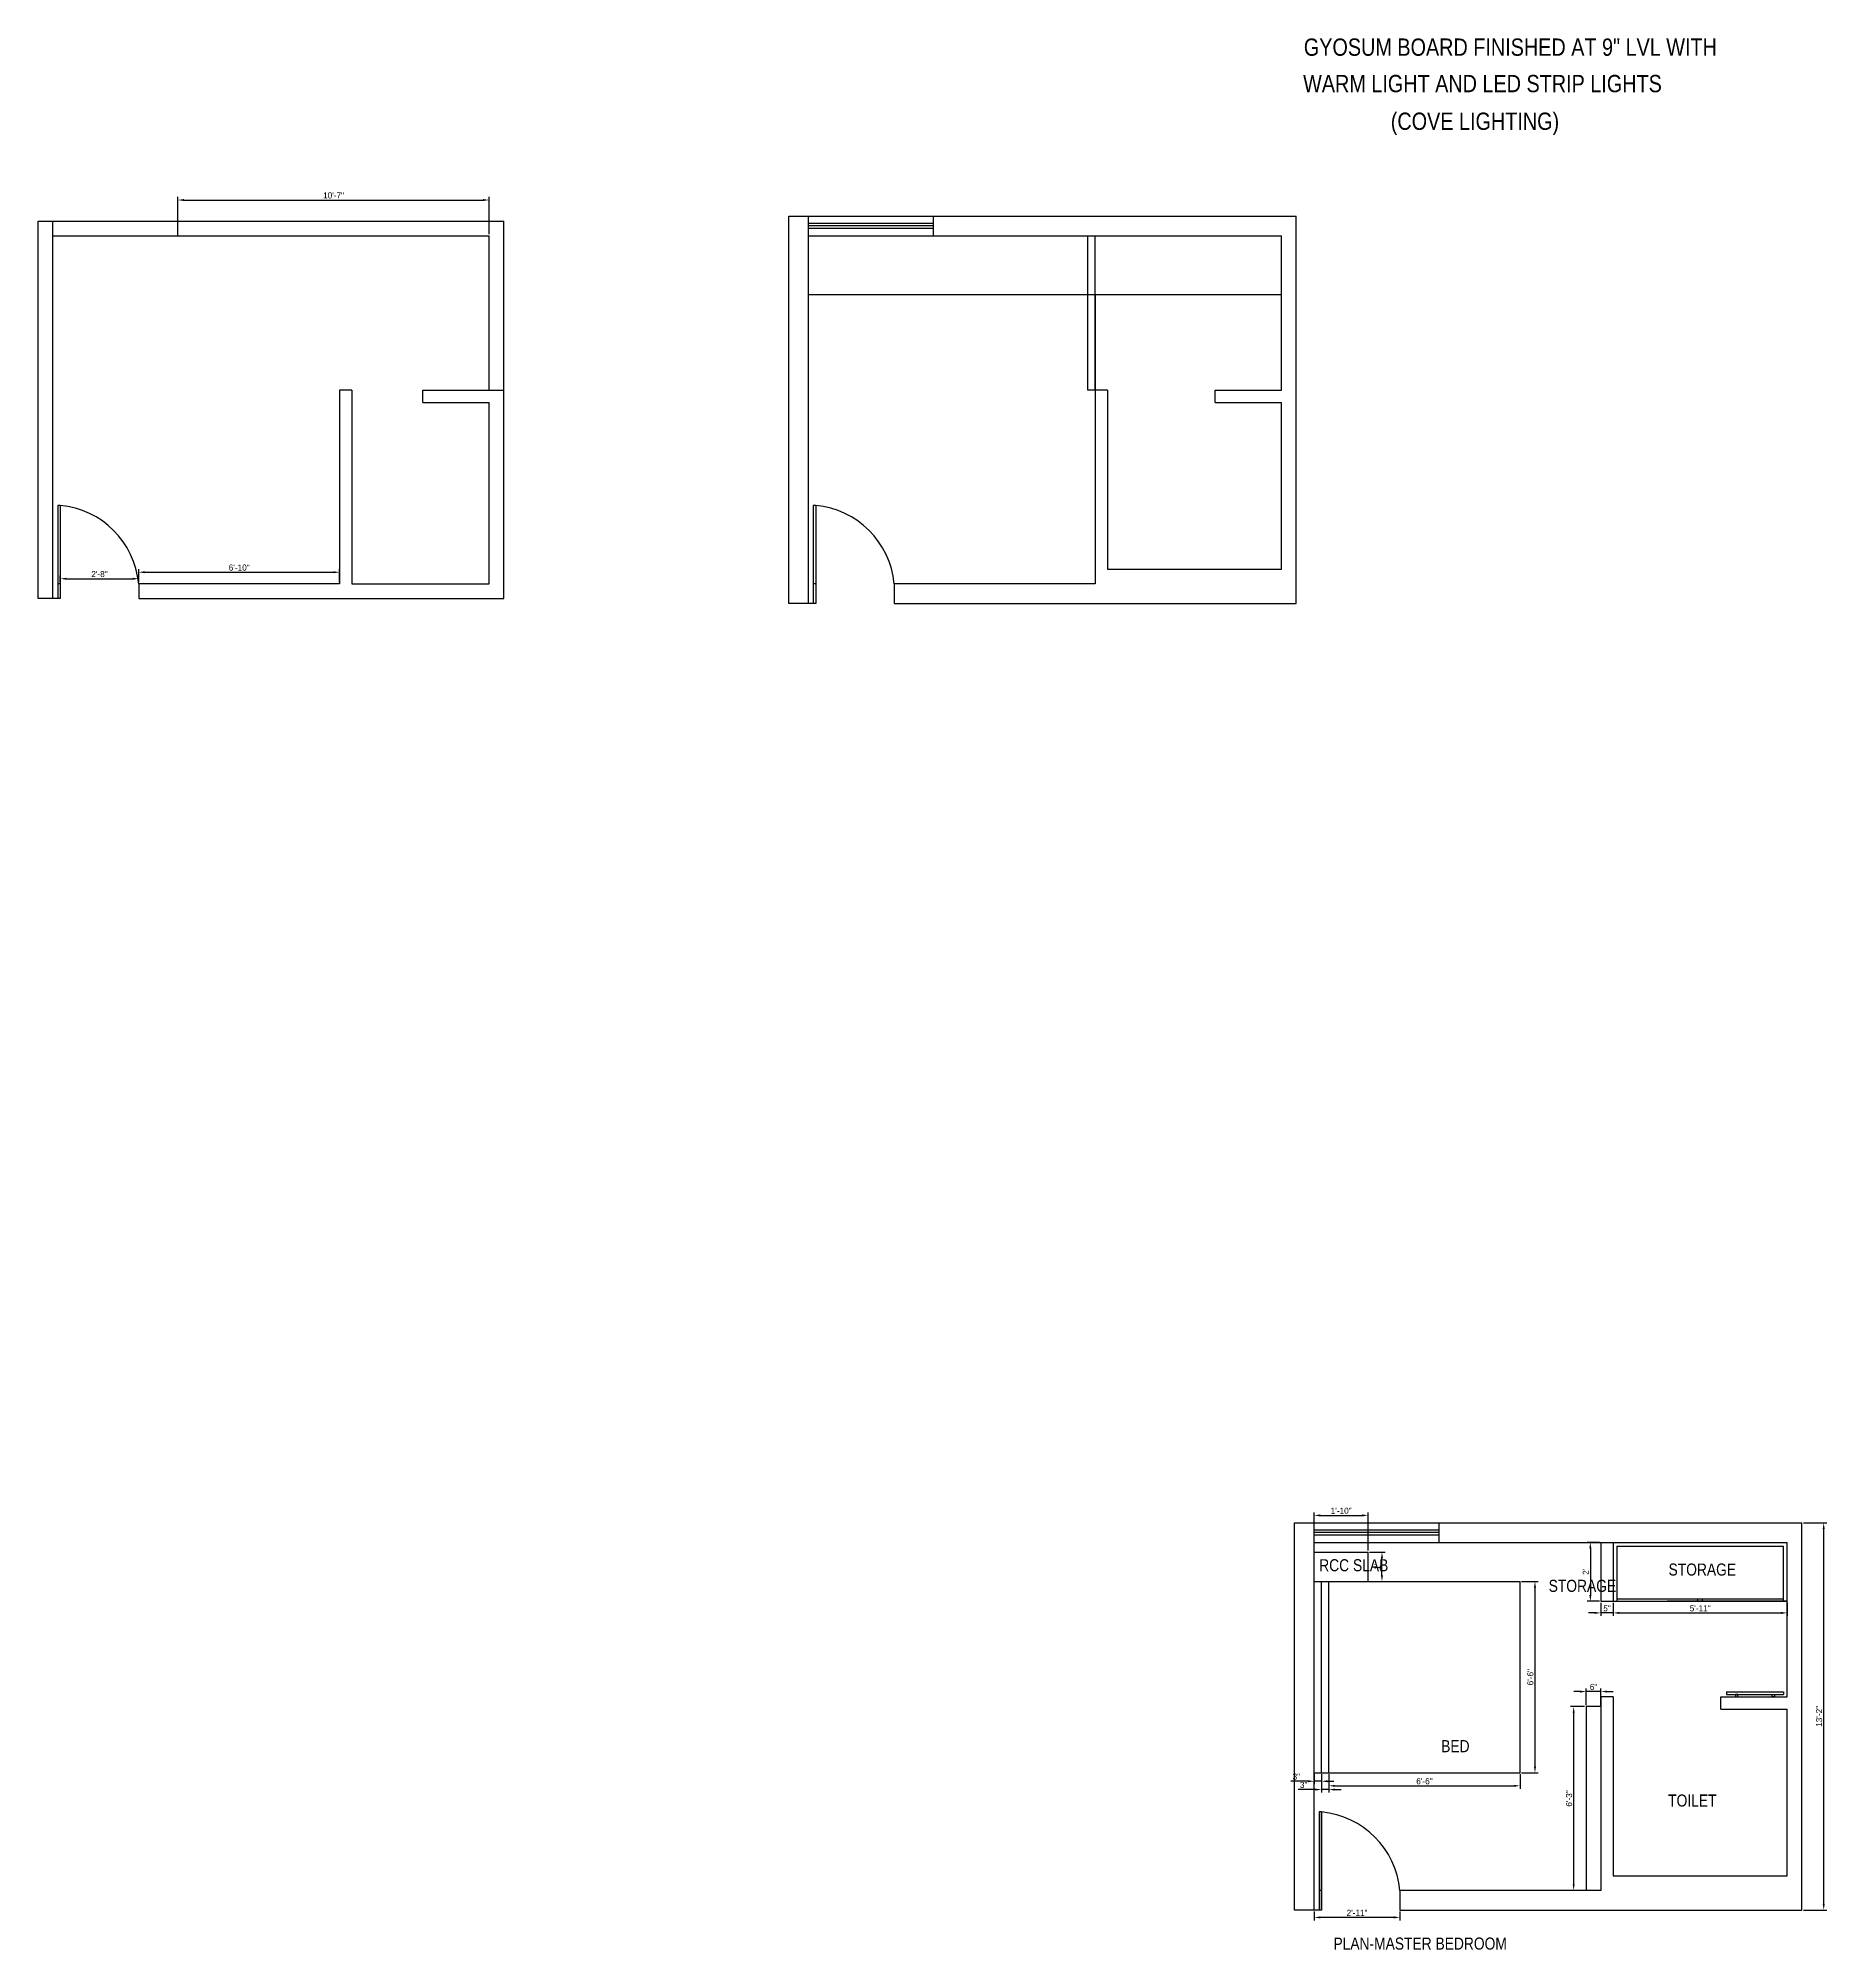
# Model space of a CAD drawing. Header units: millimetres. Extents: x 543 to 4497, y -1075 to 1315.
# Drawn here: x 1325 to 2054, y -23 to 757 of the extents above; entities that cross this region are included whole.
import ezdxf

# ---------------------------------------------------------------- set-up
doc = ezdxf.new("R2010")
doc.units = ezdxf.units.MM
doc.layers.add('TXT', color=7, linetype='Continuous', lineweight=25)
doc.styles.add('stylus BT', font='swissc.ttf')
doc.dimstyles.new('ISO-25', dxfattribs={"dimtxt": 2.5, "dimasz": 2.5, "dimexe": 1.25, "dimexo": 0.625, "dimtad": 1, "dimlunit": 4, "dimtxsty": 'Standard', "dimcen": 2.5, "dimadec": 0, "dimazin": 0, "dimtfac": 1, "dimtmove": 0, "dimatfit": 3, "dimfxl": 1, "dimarcsym": 0})

# ---------------------------------------------------------------- blocks, each defined once
blk = doc.blocks.new('*D0')
at = {"color": 0, "lineweight": -2}
for p, q in [((1381.54, 676.7), (1381.54, 691.9)), ((1384.04, 690.65), (1506.04, 690.65)), ((1508.54, 676.7), (1508.54, 691.9))]:
    blk.add_line(p, q, dxfattribs=at)
at = {"color": 0}
for points in [[(1384.04, 691.06), (1384.04, 690.23), (1381.54, 690.65)], [(1506.04, 691.06), (1506.04, 690.23), (1508.54, 690.65)]]:
    blk.add_solid(points, dxfattribs=at)
at = {"layer": 'Defpoints', "color": 0}
for p in [(1508.54, 690.65), (1381.54, 676.07), (1508.54, 676.07)]:
    blk.add_point(p, dxfattribs=at)
at = {"color": 0, "insert": (1445.04, 692.52), "char_height": 2.5, "attachment_point": 5}
blk.add_mtext('10\'-7"', dxfattribs=at)
blk = doc.blocks.new('*D1')
at = {"color": 0, "lineweight": -2}
for p, q in [((1333.54, 534.7), (1333.54, 537.39)), ((1336.04, 536.14), (1363.04, 536.14)), ((1365.54, 534.7), (1365.54, 537.39))]:
    blk.add_line(p, q, dxfattribs=at)
at = {"color": 0}
for points in [[(1336.04, 536.56), (1336.04, 535.72), (1333.54, 536.14)], [(1363.04, 536.56), (1363.04, 535.72), (1365.54, 536.14)]]:
    blk.add_solid(points, dxfattribs=at)
at = {"layer": 'Defpoints', "color": 0}
for p in [(1333.54, 534.07), (1365.54, 536.14), (1365.54, 534.07)]:
    blk.add_point(p, dxfattribs=at)
at = {"color": 0, "insert": (1349.54, 538.02), "char_height": 2.5, "attachment_point": 5}
blk.add_mtext('2\'-8"', dxfattribs=at)
blk = doc.blocks.new('*D2')
at = {"color": 0, "lineweight": -2}
for p, q in [((1365.54, 534.7), (1365.54, 540.04)), ((1368.04, 538.79), (1445.04, 538.79)), ((1447.54, 534.7), (1447.54, 540.04))]:
    blk.add_line(p, q, dxfattribs=at)
at = {"color": 0}
for points in [[(1368.04, 539.21), (1368.04, 538.38), (1365.54, 538.79)], [(1445.04, 539.21), (1445.04, 538.38), (1447.54, 538.79)]]:
    blk.add_solid(points, dxfattribs=at)
at = {"layer": 'Defpoints', "color": 0}
for p in [(1447.54, 538.79), (1365.54, 534.07), (1447.54, 534.07)]:
    blk.add_point(p, dxfattribs=at)
at = {"color": 0, "insert": (1406.54, 540.67), "char_height": 2.5, "attachment_point": 5}
blk.add_mtext('6\'-10"', dxfattribs=at)
blk = doc.blocks.new('*D5')
at = {"color": 0, "lineweight": -2}
for p, q in [((1929.83, 126.96), (1936.56, 126.96)), ((1935.31, 124.46), (1935.31, 51.46)), ((1929.83, 48.96), (1936.56, 48.96))]:
    blk.add_line(p, q, dxfattribs=at)
at = {"color": 0}
for points in [[(1934.89, 124.46), (1935.72, 124.46), (1935.31, 126.96)], [(1934.89, 51.46), (1935.72, 51.46), (1935.31, 48.96)]]:
    blk.add_solid(points, dxfattribs=at)
at = {"layer": 'Defpoints', "color": 0}
for p in [(1929.21, 126.96), (1929.21, 48.96), (1935.31, 48.96)]:
    blk.add_point(p, dxfattribs=at)
at = {"color": 0, "insert": (1933.43, 87.96), "char_height": 2.5, "attachment_point": 5, "rotation": 90}
blk.add_mtext('6\'-6"', dxfattribs=at)
blk = doc.blocks.new('*D6')
at = {"color": 0, "lineweight": -2}
for p, q in [((1851.21, 48.33), (1851.21, 42.38)), ((1929.21, 48.33), (1929.21, 42.38)), ((1853.71, 43.63), (1926.71, 43.63))]:
    blk.add_line(p, q, dxfattribs=at)
at = {"color": 0}
for points in [[(1853.71, 44.04), (1853.71, 43.21), (1851.21, 43.63)], [(1926.71, 44.04), (1926.71, 43.21), (1929.21, 43.63)]]:
    blk.add_solid(points, dxfattribs=at)
at = {"layer": 'Defpoints', "color": 0}
for p in [(1851.21, 48.96), (1929.21, 48.96), (1929.21, 43.63)]:
    blk.add_point(p, dxfattribs=at)
at = {"color": 0, "insert": (1890.21, 45.5), "char_height": 2.5, "attachment_point": 5}
blk.add_mtext('6\'-6"', dxfattribs=at)
blk = doc.blocks.new('*D7')
at = {"color": 0, "lineweight": -2}
for p, q in [((1848.21, 48.33), (1848.21, 40.85)), ((1851.21, 48.33), (1851.21, 40.85)), ((1845.71, 42.1), (1838.62, 42.1)), ((1851.21, 42.1), (1848.21, 42.1)), ((1853.71, 42.1), (1856.21, 42.1))]:
    blk.add_line(p, q, dxfattribs=at)
at = {"color": 0}
for points in [[(1845.71, 42.51), (1845.71, 41.68), (1848.21, 42.1)], [(1853.71, 42.51), (1853.71, 41.68), (1851.21, 42.1)]]:
    blk.add_solid(points, dxfattribs=at)
at = {"layer": 'Defpoints', "color": 0}
for p in [(1848.21, 48.96), (1851.21, 48.96), (1848.21, 42.1)]:
    blk.add_point(p, dxfattribs=at)
at = {"color": 0, "insert": (1840.91, 43.97), "char_height": 2.5, "attachment_point": 5}
blk.add_mtext('3"', dxfattribs=at)
blk = doc.blocks.new('*D8')
at = {"color": 0, "lineweight": -2}
for p, q in [((1845.21, 48.33), (1845.21, 44.25)), ((1848.21, 48.33), (1848.21, 44.25)), ((1842.71, 45.5), (1835.62, 45.5)), ((1848.21, 45.5), (1845.21, 45.5)), ((1850.71, 45.5), (1853.21, 45.5))]:
    blk.add_line(p, q, dxfattribs=at)
at = {"color": 0}
for points in [[(1842.71, 45.92), (1842.71, 45.08), (1845.21, 45.5)], [(1850.71, 45.92), (1850.71, 45.08), (1848.21, 45.5)]]:
    blk.add_solid(points, dxfattribs=at)
at = {"layer": 'Defpoints', "color": 0}
for p in [(1845.21, 48.96), (1848.21, 48.96), (1845.21, 45.5)]:
    blk.add_point(p, dxfattribs=at)
at = {"color": 0, "insert": (1837.91, 47.38), "char_height": 2.5, "attachment_point": 5}
blk.add_mtext('3"', dxfattribs=at)
blk = doc.blocks.new('*D9')
at = {"color": 0, "lineweight": -2}
for p, q in [((1845.21, 139.58), (1845.21, 155.2)), ((1847.71, 153.95), (1864.71, 153.95)), ((1867.21, 139.58), (1867.21, 155.2))]:
    blk.add_line(p, q, dxfattribs=at)
at = {"color": 0}
for points in [[(1847.71, 154.37), (1847.71, 153.53), (1845.21, 153.95)], [(1864.71, 154.37), (1864.71, 153.53), (1867.21, 153.95)]]:
    blk.add_solid(points, dxfattribs=at)
at = {"layer": 'Defpoints', "color": 0}
for p in [(1867.21, 153.95), (1845.21, 138.96), (1867.21, 138.96)]:
    blk.add_point(p, dxfattribs=at)
at = {"color": 0, "insert": (1856.21, 155.82), "char_height": 2.5, "attachment_point": 5}
blk.add_mtext('1\'-10"', dxfattribs=at)
blk = doc.blocks.new('*D10')
at = {"color": 0, "lineweight": -2}
for p, q in [((1867.83, 138.96), (1874.13, 138.96)), ((1872.88, 129.46), (1872.88, 136.46)), ((1867.83, 126.96), (1874.13, 126.96))]:
    blk.add_line(p, q, dxfattribs=at)
at = {"color": 0}
for points in [[(1872.46, 136.46), (1873.29, 136.46), (1872.88, 138.96)], [(1872.46, 129.46), (1873.29, 129.46), (1872.88, 126.96)]]:
    blk.add_solid(points, dxfattribs=at)
at = {"layer": 'Defpoints', "color": 0}
for p in [(1867.21, 138.96), (1872.88, 138.96), (1867.21, 126.96)]:
    blk.add_point(p, dxfattribs=at)
at = {"color": 0, "insert": (1871, 132.96), "char_height": 2.5, "attachment_point": 5, "rotation": 90}
blk.add_mtext("1'", dxfattribs=at)
blk = doc.blocks.new('*D11')
at = {"color": 0, "lineweight": -2}
for p, q in [((1961.58, 142.96), (1956.66, 142.96)), ((1957.91, 140.46), (1957.91, 121.46)), ((1961.58, 118.96), (1956.66, 118.96))]:
    blk.add_line(p, q, dxfattribs=at)
at = {"color": 0}
for points in [[(1957.49, 140.46), (1958.32, 140.46), (1957.91, 142.96)], [(1957.49, 121.46), (1958.32, 121.46), (1957.91, 118.96)]]:
    blk.add_solid(points, dxfattribs=at)
at = {"layer": 'Defpoints', "color": 0}
for p in [(1962.21, 142.96), (1957.91, 118.96), (1962.21, 118.96)]:
    blk.add_point(p, dxfattribs=at)
at = {"color": 0, "insert": (1956.03, 130.96), "char_height": 2.5, "attachment_point": 5, "rotation": 90}
blk.add_mtext("2'", dxfattribs=at)
blk = doc.blocks.new('*D12')
at = {"color": 0, "lineweight": -2}
for p, q in [((1962.21, 118.33), (1962.21, 112.93)), ((1967.21, 118.33), (1967.21, 112.93)), ((1959.71, 114.18), (1957.21, 114.18)), ((1967.21, 114.18), (1962.21, 114.18)), ((1969.71, 114.18), (1972.21, 114.18))]:
    blk.add_line(p, q, dxfattribs=at)
at = {"color": 0}
for points in [[(1959.71, 114.59), (1959.71, 113.76), (1962.21, 114.18)], [(1969.71, 114.59), (1969.71, 113.76), (1967.21, 114.18)]]:
    blk.add_solid(points, dxfattribs=at)
at = {"layer": 'Defpoints', "color": 0}
for p in [(1962.21, 118.96), (1967.21, 118.96), (1962.21, 114.18)]:
    blk.add_point(p, dxfattribs=at)
at = {"color": 0, "insert": (1964.71, 116.05), "char_height": 2.5, "attachment_point": 5}
blk.add_mtext('5"', dxfattribs=at)
blk = doc.blocks.new('*D13')
at = {"color": 0, "lineweight": -2}
for p, q in [((1967.21, 118.33), (1967.21, 112.93)), ((2038.21, 118.33), (2038.21, 112.93)), ((1969.71, 114.18), (2035.71, 114.18))]:
    blk.add_line(p, q, dxfattribs=at)
at = {"color": 0}
for points in [[(1969.71, 114.59), (1969.71, 113.76), (1967.21, 114.18)], [(2035.71, 114.59), (2035.71, 113.76), (2038.21, 114.18)]]:
    blk.add_solid(points, dxfattribs=at)
at = {"layer": 'Defpoints', "color": 0}
for p in [(1967.21, 118.96), (2038.21, 118.96), (2038.21, 114.18)]:
    blk.add_point(p, dxfattribs=at)
at = {"color": 0, "insert": (2002.71, 116.05), "char_height": 2.5, "attachment_point": 5}
blk.add_mtext('5\'-11"', dxfattribs=at)
blk = doc.blocks.new('*D14')
at = {"color": 0, "lineweight": -2}
for p, q in [((2044.83, 150.96), (2054.38, 150.96)), ((2053.13, -4.54), (2053.13, 148.46)), ((2044.83, -7.04), (2054.38, -7.04))]:
    blk.add_line(p, q, dxfattribs=at)
at = {"color": 0}
for points in [[(2052.72, 148.46), (2053.55, 148.46), (2053.13, 150.96)], [(2052.72, -4.54), (2053.55, -4.54), (2053.13, -7.04)]]:
    blk.add_solid(points, dxfattribs=at)
at = {"layer": 'Defpoints', "color": 0}
for p in [(2044.21, 150.96), (2053.13, 150.96), (2044.21, -7.04)]:
    blk.add_point(p, dxfattribs=at)
at = {"color": 0, "insert": (2051.26, 71.96), "char_height": 2.5, "attachment_point": 5, "rotation": 90}
blk.add_mtext('13\'-2"', dxfattribs=at)
blk = doc.blocks.new('*D15')
at = {"color": 0, "lineweight": -2}
for p, q in [((1845.21, -7.67), (1845.21, -11.31)), ((1880.21, -7.67), (1880.21, -11.31)), ((1877.71, -10.06), (1847.71, -10.06))]:
    blk.add_line(p, q, dxfattribs=at)
at = {"color": 0}
for points in [[(1847.71, -9.64), (1847.71, -10.47), (1845.21, -10.06)], [(1877.71, -9.64), (1877.71, -10.47), (1880.21, -10.06)]]:
    blk.add_solid(points, dxfattribs=at)
at = {"layer": 'Defpoints', "color": 0}
for p in [(1845.21, -7.04), (1880.21, -7.04), (1845.21, -10.06)]:
    blk.add_point(p, dxfattribs=at)
at = {"color": 0, "insert": (1862.71, -8.18), "char_height": 2.5, "attachment_point": 5}
blk.add_mtext('2\'-11"', dxfattribs=at)
blk = doc.blocks.new('*D16')
at = {"color": 0, "lineweight": -2}
for p, q in [((1955.58, 75.96), (1949.85, 75.96)), ((1951.1, 3.46), (1951.1, 73.46)), ((1955.58, 0.96), (1949.85, 0.96))]:
    blk.add_line(p, q, dxfattribs=at)
at = {"color": 0}
for points in [[(1950.69, 73.46), (1951.52, 73.46), (1951.1, 75.96)], [(1950.69, 3.46), (1951.52, 3.46), (1951.1, 0.96)]]:
    blk.add_solid(points, dxfattribs=at)
at = {"layer": 'Defpoints', "color": 0}
for p in [(1951.1, 75.96), (1956.21, 75.96), (1956.21, 0.96)]:
    blk.add_point(p, dxfattribs=at)
at = {"color": 0, "insert": (1949.23, 38.46), "char_height": 2.5, "attachment_point": 5, "rotation": 90}
blk.add_mtext('6\'-3"', dxfattribs=at)
blk = doc.blocks.new('*D17')
at = {"color": 0, "lineweight": -2}
for p, q in [((1953.71, 82.09), (1951.21, 82.09)), ((1956.21, 76.58), (1956.21, 83.34)), ((1962.21, 82.09), (1956.21, 82.09)), ((1962.21, 76.58), (1962.21, 83.34)), ((1964.71, 82.09), (1967.21, 82.09))]:
    blk.add_line(p, q, dxfattribs=at)
at = {"color": 0}
for points in [[(1953.71, 82.5), (1953.71, 81.67), (1956.21, 82.09)], [(1964.71, 82.5), (1964.71, 81.67), (1962.21, 82.09)]]:
    blk.add_solid(points, dxfattribs=at)
at = {"layer": 'Defpoints', "color": 0}
for p in [(1956.21, 82.09), (1956.21, 75.96), (1962.21, 75.96)]:
    blk.add_point(p, dxfattribs=at)
at = {"color": 0, "insert": (1959.21, 83.96), "char_height": 2.5, "attachment_point": 5}
blk.add_mtext('6"', dxfattribs=at)

msp = doc.modelspace()

# ---------------------------------------------------------------- linework, layer by layer
for p, q in [((1324.536, 528.07), (1324.536, 682.07)), ((1324.536, 682.07), (1514.536, 682.07)), ((1330.536, 528.07), (1330.536, 682.07)), ((1381.536, 676.07), (1381.536, 682.07)), ((1514.536, 528.07), (1514.536, 682.07)), ((1630.81, 684.07), (1837.81, 684.07)), ((1630.81, 526.07), (1630.81, 684.07)), ((1638.81, 526.07), (1638.81, 684.07)), ((1689.81, 681.07), (1638.81, 681.07)), ((1689.81, 680.07), (1638.81, 680.07)), ((1689.81, 679.07), (1638.81, 679.07)), ((1689.81, 676.07), (1689.81, 684.07)), ((1837.81, 526.07), (1837.81, 684.07)), ((1330.536, 676.07), (1508.536, 676.07)), ((1508.536, 613.07), (1508.536, 676.07)), ((1638.81, 676.07), (1831.81, 676.07)), ((1752.81, 613.07), (1752.81, 676.07)), ((1755.81, 613.07), (1755.81, 676.07)), ((1831.81, 613.07), (1831.81, 676.07)), ((1638.81, 652.07), (1831.81, 652.07)), ((1447.536, 613.07), (1447.536, 534.07)), ((1452.536, 613.07), (1447.536, 613.07)), ((1452.536, 613.07), (1452.536, 534.07)), ((1481.536, 608.07), (1481.536, 613.07)), ((1481.536, 613.07), (1514.536, 613.07)), ((1755.81, 613.07), (1752.81, 613.07)), ((1760.81, 613.07), (1755.81, 613.07)), ((1755.81, 613.07), (1755.81, 534.07)), ((1760.81, 613.07), (1760.81, 540.07)), ((1804.81, 613.07), (1831.81, 613.07)), ((1804.81, 608.07), (1804.81, 613.07)), ((1481.536, 608.07), (1508.536, 608.07)), ((1508.536, 534.07), (1508.536, 608.07)), ((1804.81, 608.07), (1831.81, 608.07)), ((1831.81, 540.07), (1831.81, 608.07)), ((1332.536, 566.07), (1332.536, 528.07)), ((1333.536, 566.07), (1332.536, 566.07)), ((1333.536, 566.07), (1333.536, 528.07)), ((1640.81, 566.07), (1640.81, 526.07)), ((1641.81, 566.07), (1640.81, 566.07)), ((1641.81, 566.07), (1641.81, 526.07)), ((1760.81, 540.07), (1831.81, 540.07)), ((1333.536, 534.07), (1332.536, 534.07)), ((1447.536, 534.07), (1365.536, 534.07)), ((1365.536, 534.07), (1365.536, 528.07)), ((1452.536, 534.07), (1508.536, 534.07)), ((1641.81, 534.07), (1640.81, 534.07)), ((1755.81, 534.07), (1673.81, 534.07)), ((1673.81, 534.07), (1673.81, 526.07)), ((1333.536, 528.07), (1324.536, 528.07)), ((1365.536, 528.07), (1514.536, 528.07)), ((1641.81, 526.07), (1630.81, 526.07)), ((1673.81, 526.07), (1837.81, 526.07)), ((1837.205, 150.955), (2044.205, 150.955)), ((1837.205, -7.045), (1837.205, 150.955)), ((1845.205, -7.045), (1845.205, 150.955)), ((1896.205, 142.955), (1896.205, 150.955)), ((2044.205, -7.045), (2044.205, 150.955)), ((1896.205, 147.955), (1845.205, 147.955)), ((1896.205, 146.955), (1845.205, 146.955)), ((1896.205, 145.955), (1845.205, 145.955)), ((1845.205, 142.955), (2038.205, 142.955)), ((1962.205, 142.955), (1962.205, 118.955)), ((1967.205, 142.955), (1967.205, 118.955)), ((1968.705, 141.455), (2036.705, 141.455)), ((1968.705, 141.455), (1968.705, 118.955)), ((2036.705, 118.955), (2036.705, 141.455)), ((2038.205, 79.955), (2038.205, 142.955)), ((1845.205, 138.955), (1867.205, 138.955)), ((1867.205, 126.955), (1867.205, 138.955)), ((1845.205, 126.955), (1929.205, 126.955)), ((1848.205, 48.955), (1848.205, 126.955)), ((1851.205, 48.955), (1851.205, 126.955)), ((1929.205, 48.955), (1929.205, 126.955)), ((1962.205, 118.955), (1967.205, 118.955)), ((1967.205, 118.955), (1968.705, 118.955)), ((1967.205, 118.955), (2038.205, 118.955)), ((1967.205, 118.955), (2038.205, 118.955)), ((1968.705, 119.955), (2036.705, 119.955)), ((1968.705, 118.955), (2036.705, 118.955)), ((2038.205, 118.955), (1989.224, 118.955)), ((2001.705, 118.955), (2001.705, 119.955)), ((2003.705, 118.955), (2003.705, 119.955)), ((2036.705, 118.955), (2038.205, 118.955)), ((1967.205, 79.955), (1962.205, 79.955)), ((1962.205, 79.955), (1962.205, 0.955)), ((1967.205, 79.955), (1967.205, 6.955)), ((2011.205, 79.955), (2038.205, 79.955)), ((2011.205, 74.955), (2011.205, 79.955)), ((2013.448, 81.955), (2036.73, 81.955)), ((2013.448, 81.955), (2013.448, 80.955)), ((2013.448, 80.955), (2036.73, 80.955)), ((2036.73, 81.955), (2036.73, 80.955)), ((1962.205, 75.955), (1956.205, 75.955)), ((1956.205, 75.955), (1956.205, 0.955)), ((2011.205, 74.955), (2038.205, 74.955)), ((2038.205, 6.955), (2038.205, 74.955)), ((1845.205, 48.955), (1929.205, 48.955)), ((1847.205, 32.955), (1847.205, -7.045)), ((1848.205, 32.955), (1847.205, 32.955)), ((1848.205, -7.045), (1848.205, 32.955)), ((1848.205, 32.955), (1848.205, -7.045)), ((1848.205, 0.955), (1847.205, 0.955)), ((1962.205, 0.955), (1880.205, 0.955)), ((1880.205, 0.955), (1880.205, -7.045)), ((1967.205, 6.955), (2038.205, 6.955)), ((1848.205, -7.045), (1837.205, -7.045)), ((1880.205, -7.045), (2044.205, -7.045))]:
    msp.add_line(p, q)
for points in [[(1755.81, 613.07), (1752.81, 613.07), (1752.81, 652.07), (1755.81, 652.07)], [(2017.117, 79.955), (2018.125, 79.955), (2018.125, 80.955), (2017.117, 80.955)], [(2033.061, 79.955), (2032.054, 79.955), (2032.054, 80.955), (2033.061, 80.955)]]:
    msp.add_lwpolyline(points, close=True)
for centre in [(1330.232, 530.767), (1638.506, 530.767), (1844.902, -2.348)]:
    msp.add_arc(centre, 35.457, 5.345229, 84.654771)

# ---------------------------------------------------------------- texts
at = {"layer": 'TXT', "style": 'stylus BT'}
for s, height, p in [('GYOSUM BOARD FINISHED AT 9" LVL WITH', 7.05594, (1840.983, 749.499)), ('WARM LIGHT AND LED STRIP LIGHTS ', 7.05594, (1840.702, 734.632)), ('(COVE LIGHTING)', 7.05594, (1876.472, 719.267)), ('RCC SLAB', 4.9203, (1847.269, 131.179)), ('STORAGE', 4.9203, (1989.812, 129.417)), ('STORAGE', 4.9203, (1940.889, 122.763)), ('BED', 4.9203, (1897.037, 57.352)), ('TOILET', 4.9203, (1989.649, 35.169)), ('PLAN-MASTER BEDROOM', 4.92032, (1853.074, -23.192))]:
    msp.add_text(s, height=height, dxfattribs=at).set_placement(p)

# ---------------------------------------------------------------- dimensions: what is measured, and where the dimension line sits
for base, p1, p2, picture, middle in [((1508.536, 690.646), (1381.536, 676.07), (1508.536, 676.07), '*D0', (1445.036, 692.521)), ((1365.536, 536.141), (1333.536, 534.07), (1365.536, 534.07), '*D1', (1349.536, 538.016)), ((1447.536, 538.794), (1365.536, 534.07), (1447.536, 534.07), '*D2', (1406.536, 540.669)), ((1867.205, 153.949), (1845.205, 138.955), (1867.205, 138.955), '*D9', (1856.205, 155.824)), ((1962.205, 114.177), (1967.205, 118.955), (1962.205, 118.955), '*D12', (1964.705, 116.052)), ((2038.205, 114.177), (1967.205, 118.955), (2038.205, 118.955), '*D13', (2002.705, 116.052)), ((1956.205, 82.088), (1962.205, 75.955), (1956.205, 75.955), '*D17', (1959.205, 83.963)), ((1929.205, 43.626), (1851.205, 48.955), (1929.205, 48.955), '*D6', (1890.205, 45.501)), ((1845.205, -10.055), (1880.205, -7.045), (1845.205, -7.045), '*D15', (1862.705, -8.18))]:
    dim = msp.add_linear_dim(base=base, p1=p1, p2=p2, dimstyle='ISO-25')
    dim.commit()
    dim.dimension.update_dxf_attribs({"geometry": picture, "text_midpoint": middle})
for base, p1, p2, picture, middle in [((2053.134, 150.955), (2044.205, -7.045), (2044.205, 150.955), '*D14', (2051.259, 71.955)), ((1957.906, 118.955), (1962.205, 142.955), (1962.205, 118.955), '*D11', (1956.031, 130.955)), ((1872.876, 138.955), (1867.205, 126.955), (1867.205, 138.955), '*D10', (1871.001, 132.955)), ((1935.307, 48.955), (1929.205, 126.955), (1929.205, 48.955), '*D5', (1933.432, 87.955)), ((1951.103, 75.955), (1956.205, 0.955), (1956.205, 75.955), '*D16', (1949.228, 38.455))]:
    dim = msp.add_linear_dim(base=base, p1=p1, p2=p2, angle=90, dimstyle='ISO-25')
    dim.commit()
    dim.dimension.update_dxf_attribs({"geometry": picture, "text_midpoint": middle})
for base, p1, p2, picture, middle in [((1845.205, 45.501), (1848.205, 48.955), (1845.205, 48.955), '*D8', (1837.914, 45.501)), ((1848.205, 42.097), (1851.205, 48.955), (1848.205, 48.955), '*D7', (1840.914, 42.097))]:
    dim = msp.add_linear_dim(base=base, p1=p1, p2=p2, dimstyle='ISO-25')
    dim.commit()
    dim.dimension.update_dxf_attribs({"geometry": picture, "text_midpoint": middle, "dimtype": 160})

doc.saveas('drawing.dxf')
